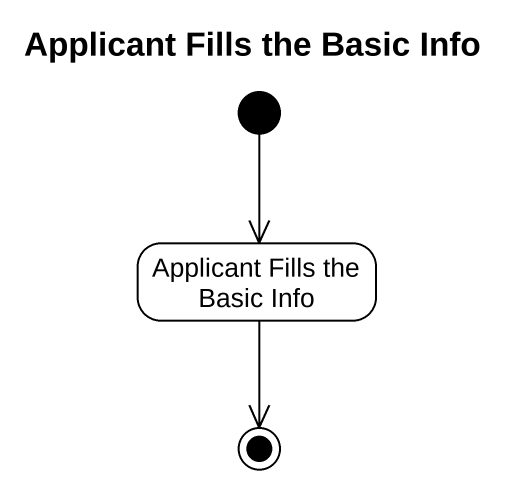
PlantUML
@startuml
title Applicant Fills the Basic Info
hide empty description
state "Applicant Fills the Basic Info" as Applicant_Fills_the_Basic
[*] --> Applicant_Fills_the_Basic
Applicant_Fills_the_Basic --> [*]
@enduml
